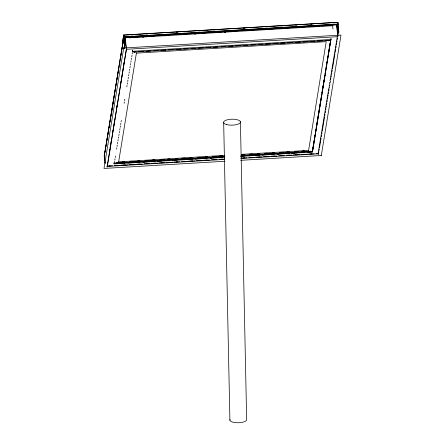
<?xml version="1.0" encoding="UTF-8"?>
<svg xmlns="http://www.w3.org/2000/svg" width="445" height="445" viewBox="0 0 445 445"><rect width="100%" height="100%" fill="white"/><g stroke="black" fill="none" stroke-linecap="round" stroke-linejoin="round"><path stroke-width="0.67" d="M338.078 23.98L337.955 22.25L123.704 35.016L122.253 43.326L122.603 44.878M330.774 39.722L312.457 152.051L241.012 156.373M106.989 167.203L126.447 49.356M327.798 57.422L331.024 38.698A0.667 0.473 -69.1 0 0 330.835 38.826L330.685 39.188M122.62 44.784L122.358 43.36L123.754 35.116L337.922 22.356L338.039 23.902M105.142 163.304L104.191 155.995L123.777 37.575M104.414 155.266L123.716 37.708M104.519 155.077L104.747 153.714M104.97 152.346L105.192 150.977M105.421 149.609L105.643 148.241M105.865 146.872L106.094 145.509M106.316 144.141L106.539 142.773M106.767 141.404L108.335 131.837M108.558 130.468L108.78 129.1M109.008 127.732L109.231 126.363M109.453 125.001L109.681 123.632M109.904 122.264L118.542 69.626M118.765 68.257L118.987 66.889M119.21 65.521L119.438 64.152M119.661 62.789L119.883 61.421M120.111 60.053L120.334 58.684M120.556 57.316L122.575 45.012M123.588 38.86L123.944 36.779L338.072 24.024L338.15 24.475L124.072 37.313L123.921 36.807M108.152 134.034L108.374 132.671M111.289 114.91L111.511 113.542M111.74 112.179L111.962 110.811M112.185 109.448L112.407 108.079M112.635 106.717L112.858 105.348M113.08 103.98L113.308 102.617M123.727 39.093L123.949 37.73M123.888 43.638L124.784 38.175M224.797 161.268L103.997 168.444L123.704 48.015L341.003 35.072L321.296 155.5L240.739 160.322M124.817 44.934L124.394 45.09L124.583 43.693L124.817 44.934L124.255 48.36M123.899 48.488L124.122 47.114M124.35 45.746L124.689 43.688M124.155 48.349L124.583 43.693M107.501 163.688L107.723 162.314M109.637 150.582L109.865 149.214M110.082 147.929L110.316 146.472M110.532 145.192L110.761 143.735M110.983 142.45L111.211 140.993M111.434 139.708L111.656 138.339M112.335 134.229L112.563 132.771M112.78 131.492L113.008 130.035M113.23 128.75L113.458 127.292M113.681 126.007L113.909 124.555M114.131 123.271L114.359 121.813M114.582 120.528L114.804 119.16M116.829 106.828L117.057 105.376M117.274 104.091L117.502 102.717M120.762 82.77L120.99 81.402M121.212 80.111L121.435 78.659M121.657 77.374L121.886 75.923M122.108 74.632L122.336 73.18M122.559 71.895L122.787 70.444M123.009 69.153L123.237 67.701M123.46 66.411L123.688 64.964M123.905 63.674L124.133 62.222M124.355 60.932L124.583 59.563M107.29 166.881L126.336 49.278M114.354 162.887L114.576 161.513M114.799 160.144L115.027 158.776M115.249 157.408L115.472 156.039M116.596 149.192L116.824 147.823M117.046 146.45L117.274 145.081M117.497 143.713L117.719 142.344M117.947 140.976L118.17 139.602M118.392 138.234L118.62 136.865M118.843 135.497L119.071 134.129M119.293 132.76L119.516 131.386M119.744 130.018L119.966 128.65M120.195 127.281L120.417 125.913M120.639 124.539L120.868 123.17M121.09 121.802L121.313 120.434M124.122 103.318L124.35 101.944M124.572 100.576L124.795 99.207M126.819 86.881L127.042 85.512M127.27 84.144L127.492 82.776M127.715 81.407L127.943 80.039M128.166 78.665L128.394 77.297M128.616 75.928L128.839 74.56M129.067 73.191L129.289 71.817M129.517 70.449L129.74 69.081M129.962 67.712L130.19 66.344M130.413 64.976L130.635 63.602M130.863 62.233L131.086 60.865M131.314 59.496L131.536 58.128M131.759 56.754L131.987 55.386M132.21 54.017L132.438 52.649M118.62 162.03L136.443 52.799M308.557 150.716L326.213 41.652L136.626 53.122M312.629 149.715L313.302 145.61M313.53 144.241L313.753 142.867M313.981 141.499L314.203 140.131M314.426 138.762L314.654 137.394M314.876 136.02L315.099 134.651M315.327 133.283L315.55 131.915M315.778 130.546L316 129.178M316.223 127.804L320.828 99.736M321.056 98.362L321.279 96.993M321.501 95.625L321.729 94.257M321.952 92.888L323.526 83.298M323.749 81.93L323.977 80.562M324.199 79.193L324.422 77.825M324.65 76.457L324.872 75.083M325.1 73.714L325.323 72.346M325.545 70.978L325.773 69.609M325.996 68.235L326.224 66.867M326.446 65.498L326.669 64.13M326.897 62.762L327.12 61.393M327.342 60.019L327.57 58.651M327.793 57.283L328.021 55.914M328.243 54.546L330.602 40.167M312.64 149.82L314.214 140.242M314.437 138.873L314.659 137.505M314.888 136.137L315.11 134.763M315.338 133.394L321.284 97.121M321.512 95.753L321.735 94.385M321.957 93.016L324.433 77.958M324.655 76.59L324.878 75.222M325.106 73.848L325.328 72.479M325.551 71.111L325.779 69.743M326.001 68.374L326.224 67.006M326.452 65.638L326.675 64.269M326.903 62.901L327.576 58.796M312.485 151.906L331.036 38.876M318.386 153.564L318.314 153.486A0.667 0.384 66 0 0 318.142 153.38L328.905 87.782M329.128 86.419L329.35 85.051M329.578 83.682L329.801 82.319M330.023 80.951L337.31 36.535M337.666 35.072L338.339 30.955L338.845 32.185L337.972 24.914M337.994 33.681L338.445 30.95M318.62 153.147L318.843 151.773M319.071 150.404L319.293 149.036M319.521 147.662L321.09 138.072M321.318 136.704L321.54 135.336M321.768 133.962L321.991 132.593M322.213 131.225L324.577 116.84M324.8 115.466L325.022 114.098M325.251 112.73L325.473 111.356M325.701 109.987L325.924 108.619M326.146 107.245L326.374 105.877M326.597 104.508L326.825 103.14M327.047 101.766L327.27 100.398M327.498 99.029L327.72 97.655M327.948 96.287L328.171 94.918M328.399 93.545L328.621 92.176M328.844 90.808L329.072 89.439M329.294 88.066L329.522 86.697M329.745 85.329L329.968 83.955M330.196 82.586L330.418 81.218M330.646 79.844L330.869 78.476M331.091 77.107L331.319 75.739M331.542 74.365L331.77 72.997M331.992 71.628L332.215 70.254M332.443 68.886L334.913 53.817M335.141 52.449L335.702 49.022M335.925 47.648L336.147 46.28M336.376 44.912L336.598 43.543M336.826 42.169L337.049 40.801M337.271 39.433L337.499 38.059M104.191 155.995L104.403 155.694M330.924 39.499L330.579 39.983M122.253 43.326L122.609 43.204M104.33 155.861L104.781 160.512M124.711 44.939L123.688 37.781M338.089 24.564L337.966 24.275L124.072 37.018L124.072 37.313M124.116 37.069L124.272 37.419M115.928 163.054L115.533 163.404M328.938 40.539L328.538 40.895M337.811 24.698L337.927 24.336M337.076 25.026L337.989 35.455M312.396 151.261L312.19 151.934M133.889 51.943L134.017 51.904A0.846 0.484 66 0 1 134.334 52.026L134.613 52.271M310.515 151.244L310.638 151.205A0.846 0.484 66 0 1 310.955 151.322L311.194 151.556M328.532 40.712L328.805 40.439A0.846 0.606 -69.1 0 1 329.172 40.278L329.489 40.289M337.766 35.339L336.876 24.981A0.651 0.462 -69.1 0 1 337.01 24.875L335.669 24.937M115.511 163.232L115.8 162.948A0.846 0.606 -69.1 0 1 116.162 162.787L119.171 162.659M114.437 163.71L117.83 163.521M329.506 40.467L133.789 52.126M116.495 162.976L116.067 162.992L120.918 162.703M126.447 49.295L338.044 36.662M113.82 163.259L114.265 163.921L224.386 157.363M308.374 150.393L241.279 154.37M241.184 155.583L310.749 151.395L309.364 151.478M105.215 163.182L104.92 161.819M131.13 34.955L132.515 34.871M138.757 34.499L140.147 34.415M146.388 34.043L147.773 33.959M154.014 33.586L155.4 33.509M168.577 32.724L169.962 32.641M176.203 32.268L177.594 32.185M183.835 31.812L185.22 31.729M198.398 30.944L199.783 30.861M206.024 30.488L207.409 30.41M213.65 30.038L215.041 29.954M235.844 28.714L237.23 28.63M243.471 28.258L244.856 28.18M265.659 26.939L267.05 26.856M273.291 26.483L274.676 26.4M280.917 26.027L282.302 25.949M295.48 25.159L296.865 25.081M303.106 24.709L304.497 24.625M310.738 24.253L312.123 24.169M332.927 22.929L334.312 22.851M125.59 37.452L130.446 37.163M133.912 36.952L138.072 36.707L133.951 36.974M145.699 36.251L141.538 36.501L145.732 36.273M149.164 36.045L152.629 35.839M156.1 35.633L160.256 35.383M167.887 34.932L163.727 35.177L167.91 34.949M171.353 34.721L175.514 34.476M182.444 34.065L178.979 34.271L183.156 34.043M190.071 33.609L185.91 33.859L190.777 33.586M193.536 33.403L197.697 33.153M205.323 32.702L201.162 32.947L205.334 32.719M208.788 32.496L212.949 32.246L208.8 32.513M219.886 31.834L216.42 32.04L220.581 31.812M227.512 31.378L223.351 31.628L228.202 31.361M230.977 31.172L235.138 30.922L230.977 31.195M242.764 30.471L238.603 30.716L242.759 30.494M246.23 30.266L249.695 30.054M253.166 29.848L257.327 29.604M260.792 29.398L264.953 29.148M268.418 28.942L272.579 28.691L268.396 28.964M283.671 28.035L287.136 27.824M290.602 27.618L294.762 27.373M305.86 26.711L310.015 26.461M313.486 26.255L316.951 26.049M324.577 25.593L321.112 25.804L325.228 25.576M328.043 25.387L332.204 25.143M125.635 37.469L131.18 37.141M149.197 36.067L153.358 35.817M156.128 35.65L160.979 35.361M171.375 34.743L175.53 34.499M193.553 33.425L198.403 33.136M246.224 30.288L250.379 30.038M253.149 29.871L258.005 29.581M260.776 29.42L265.626 29.131M283.643 28.057L287.804 27.807M290.574 27.646L295.424 27.356M305.821 26.733L309.981 26.489M313.447 26.283L317.602 26.032M327.998 25.415L332.849 25.126M335.625 24.959L337.01 24.875M129.384 37.369L134.93 37.041M137.004 36.918L140.47 36.712M144.631 36.462L148.096 36.256M152.251 36.006L155.021 35.845M159.182 35.594L162.648 35.389M166.803 35.138L170.268 34.932M174.429 34.688L177.894 34.482M182.049 34.232L185.515 34.026M188.98 33.82L192.446 33.614M196.601 33.364L200.066 33.158M204.227 32.913L207.693 32.708M211.848 32.457L215.313 32.251M219.468 32.001L222.934 31.795M226.399 31.589L229.865 31.384M234.026 31.139L237.491 30.928M241.646 30.683L245.112 30.477M249.267 30.227L252.732 30.021M256.198 29.815L259.663 29.609M263.824 29.359L267.289 29.153M271.444 28.908L274.91 28.703M279.065 28.452L282.531 28.246M286.691 28.002L290.157 27.79M293.622 27.584L297.088 27.379M301.243 27.134L304.708 26.928M308.863 26.678L312.329 26.472M316.49 26.222L319.955 26.016M323.42 25.81L326.886 25.604M331.041 25.359L334.507 25.148M129.284 37.847L332.626 25.732L332.971 29.07M134.818 37.619L136.203 37.536M142.45 37.163L143.841 37.08M164.661 35.839L166.046 35.756M194.504 34.059L195.889 33.976M224.347 32.285L225.732 32.201M132.66 51.281L330.713 39.483M135.92 51.837L133.778 51.954M138.69 51.676L143.546 51.386M146.322 51.22L150.482 50.969M153.948 50.763L158.109 50.519M161.007 50.296L165.74 50.062M168.616 49.846L173.366 49.606M176.142 49.44L180.993 49.15M183.768 48.989L187.929 48.739M191.4 48.533L195.561 48.288M198.375 48.071L203.187 47.832M205.963 47.665L210.819 47.376M213.589 47.209L217.75 46.964M221.215 46.708L225.381 46.508M228.825 46.258L233.008 46.052M235.744 45.846L240.639 45.601M243.359 45.39L247.57 45.184M250.969 44.939L255.202 44.734M258.584 44.483L262.828 44.277M265.604 44.111L270.46 43.821M273.113 43.616L278.086 43.371M280.728 43.165L285.022 42.954M287.793 42.792L292.649 42.503M295.424 42.336L300.28 42.047M303.051 41.88L307.907 41.591M310.682 41.43L314.843 41.179M317.613 41.012L322.469 40.723M325.245 40.562L329.406 40.311M224.642 155.361L118.787 161.863M122.581 161.769L124.667 161.646M130.218 161.318L132.299 161.19M137.85 160.862L139.93 160.74M145.487 160.406L147.568 160.283M152.424 159.994L154.504 159.866M160.061 159.538L162.141 159.416M167.693 159.082L169.773 158.96M175.324 158.631L177.41 158.503M182.266 158.214L185.042 158.047M189.898 157.758L191.984 157.636M197.536 157.308L199.616 157.18M205.167 156.851L207.248 156.729M212.109 156.44L214.885 156.273M219.741 155.984L222.517 155.817M242.642 154.621L244.728 154.493M249.584 154.204L252.36 154.042M257.216 153.748L259.302 153.625M264.853 153.297L266.933 153.169M272.485 152.841L274.571 152.718M279.427 152.429L282.202 152.262M287.058 151.973L289.144 151.851M294.696 151.517L296.776 151.395M302.327 151.061L304.408 150.938M121.941 162.492L126.792 162.203M129.567 162.036L134.418 161.746M137.188 161.585L142.044 161.296M144.536 161.096L148.969 160.879M152.151 160.645L156.595 160.428M159.366 160.261L164.222 159.972M166.992 159.805L171.842 159.516M174.618 159.355L178.773 159.104M181.91 158.871L186.399 158.654M189.169 158.487L194.02 158.197M196.796 158.031L201.646 157.741M204.416 157.58L209.267 157.291M212.042 157.124L216.198 156.874M219.285 156.646L223.824 156.423M241.846 155.349L246.002 155.099M249.467 154.893L253.628 154.649M256.654 154.421L261.248 154.192M264.024 154.026L268.875 153.736M271.645 153.575L276.495 153.286M279.271 153.119L283.426 152.869M286.892 152.663L291.052 152.418M294.028 152.19L298.673 151.962M301.449 151.795L306.299 151.511M309.069 151.345L310.638 151.205M122.303 162.62L128.538 162.247M129.923 162.164L136.159 161.796M137.544 161.713L158.325 160.473M159.716 160.389L165.952 160.022M167.337 159.939L173.572 159.566M174.957 159.482L188.118 158.698M189.503 158.615L195.739 158.242M197.129 158.164L203.365 157.791M204.75 157.708L210.986 157.335M212.371 157.252L224.842 156.512M242.163 155.477L255.324 154.693M256.709 154.61L262.945 154.243M264.33 154.159L270.566 153.786M271.951 153.703L278.186 153.33M279.577 153.252L292.738 152.468M294.123 152.385L300.358 152.012M301.743 151.929L307.979 151.556M116.334 163.02L224.536 156.573M120.105 163.198L122.547 163.076M129.473 162.659L127.726 162.748L130.502 162.642M135.341 162.292L137.093 162.208M145.404 161.713L142.962 161.835L145.048 161.774M153.019 161.257L149.887 161.424L152.668 161.318M157.508 160.973L159.588 160.845M166.869 160.434L165.128 160.517L167.904 160.411M172.749 160.061L174.484 159.978M182.795 159.482L180.37 159.61L182.45 159.544M189.72 159.071L187.295 159.199L190.071 159.093M194.916 158.743L196.645 158.659M204.266 158.209L202.531 158.287L205.312 158.181M210.151 157.836L211.881 157.753M217.772 157.38L220.192 157.257M247.559 155.605L249.968 155.483M255.174 155.155L257.588 155.027M262.105 154.743L264.514 154.615M269.72 154.287L271.433 154.204M277.341 153.831L279.054 153.753M284.961 153.38L287.364 153.258M291.887 152.969L294.979 152.802M299.507 152.513L301.215 152.429M307.128 152.056L308.83 151.979M120.111 163.259L122.881 163.093M135.347 162.353L138.122 162.186M157.513 161.029L160.283 160.868M172.755 160.122L175.525 159.955M194.921 158.804L197.691 158.637M210.157 157.892L212.237 157.769M217.777 157.441L219.858 157.319M240.634 156.078L242.714 155.956M247.565 155.667L249.639 155.544M255.185 155.21L257.26 155.088M262.111 154.799L264.881 154.632M269.731 154.343L272.501 154.181M277.346 153.892L279.427 153.77M284.967 153.436L287.047 153.314M291.892 153.024L294.668 152.858M299.513 152.568L302.283 152.407M307.133 152.118L309.904 151.951M120.595 163.354L124.745 163.109M128.204 162.903L132.354 162.653M135.814 162.447L139.969 162.203M142.734 162.036L147.579 161.746M150.343 161.585L155.188 161.296M157.953 161.129L162.102 160.884M165.562 160.678L169.712 160.428M173.172 160.222L177.327 159.978M180.781 159.772L184.936 159.521M187.701 159.36L192.546 159.071M195.311 158.904L199.46 158.659M202.92 158.453L207.07 158.203M210.53 157.997L214.685 157.753M218.139 157.547L222.294 157.296M240.973 156.184L244.427 155.978M247.887 155.772L252.042 155.528M255.497 155.322L259.652 155.071M262.416 154.91L267.261 154.621M270.026 154.454L274.176 154.209M277.636 154.003L281.785 153.753M285.245 153.547L289.4 153.303M292.165 153.136L297.01 152.846M299.774 152.68L304.619 152.396M307.384 152.229L311.533 151.984M107.395 165.935L110.171 165.774M114.326 165.523L117.791 165.317M121.263 165.112L125.418 164.861M128.883 164.656L133.044 164.411M136.509 164.199L139.98 163.994M144.136 163.749L147.601 163.543M151.072 163.337L155.227 163.087M158.698 162.881L162.853 162.631M166.319 162.425L169.79 162.219M173.945 161.974L177.416 161.763M181.571 161.518L185.037 161.312M188.508 161.107L192.663 160.856M196.134 160.651L200.289 160.4M203.754 160.194L207.225 159.989M211.381 159.744L214.852 159.532M219.007 159.288L222.472 159.082M241.19 157.964L244.661 157.758M248.816 157.513L252.287 157.308M255.753 157.096L259.908 156.851M263.379 156.646L266.844 156.44M271.005 156.189L274.47 155.984M278.626 155.733L282.097 155.528M286.252 155.283L289.717 155.077M293.188 154.871L297.343 154.621M300.814 154.415L304.28 154.209M308.435 153.959L311.906 153.753M316.061 153.503L318.142 153.38M109.097 165.979L112.563 165.774M116.718 165.529L120.183 165.323M123.649 165.112L127.804 164.867M131.269 164.661L135.43 164.411M138.896 164.205L142.361 163.999M146.516 163.749L149.982 163.543M154.137 163.298L157.602 163.093M161.068 162.887L165.229 162.636M168.694 162.431L172.849 162.18M176.315 161.974L179.78 161.769M183.935 161.524L187.401 161.318M190.866 161.112L195.027 160.862M198.492 160.656L202.647 160.406M206.113 160.2L209.578 159.994M213.734 159.749L217.199 159.538M221.36 159.293L224.825 159.088M243.532 157.969L246.997 157.764M251.158 157.519L254.623 157.313M258.779 157.063L262.244 156.857M265.709 156.651L269.87 156.401M273.33 156.195L276.796 155.989M280.956 155.744L284.422 155.539M288.577 155.288L292.042 155.083M295.508 154.877L299.669 154.626M303.128 154.421L307.289 154.176M310.755 153.97L314.22 153.759M224.219 159.444L107.05 166.424L107.212 166.063A0.667 0.478 -69.1 0 1 107.395 165.935M240.856 158.453L318.509 153.831M123.704 35.016L124.25 35.533M123.944 36.779L123.599 35.111M337.961 24.814L338.806 32.396L338.339 30.955M132.81 51.581L132.265 50.535A0.667 0.378 66 0 1 132.432 50.647L132.621 50.991M134.629 52.443L134.251 52.137M311.25 151.745L310.871 151.439M318.698 154.593L318.164 153.558M132.282 50.719L132.849 51.765M123.955 36.657L123.699 35.188M124.917 37.664L126.152 48.077M321.112 155.177L321.307 155.589M123.888 48.338L123.704 48.015M125.067 37.597L125.262 37.936M124.394 45.09L123.582 37.786M336.587 25.026L337.705 35.695M125.223 37.619L126.38 48.605M240.417 121.685L246.647 419.268A8.427 2.993 -1.2 0 1 238.147 422.761A8.427 2.993 -1.2 0 1 229.937 419.485M223.674 122.681L229.904 420.264M113.992 163.081L113.798 163.12A0.667 0.473 -69.1 0 1 113.992 163.048L113.992 163.081M280.205 28.241L276.045 28.486L280.178 28.263M302.389 26.917L298.233 27.167L302.355 26.939M226.811 124.628A8.427 2.993 -1.2 0 0 240.383 122.464A8.427 2.993 -1.2 0 0 228.936 119.455A8.427 2.993 -1.2 0 0 226.811 124.628"/></g></svg>
